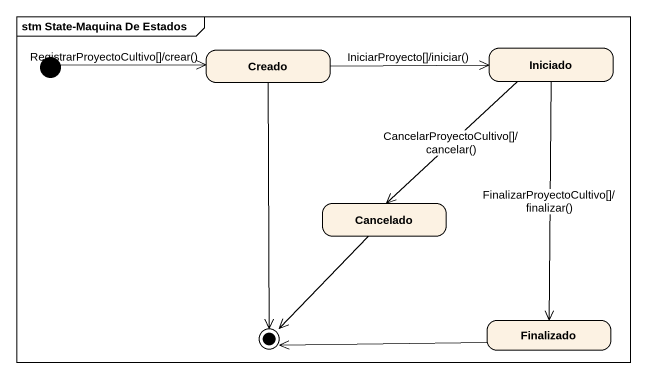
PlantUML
@startuml
mainframe stm State-Maquina De Estados
hide empty description
state Creado
state Iniciado
state Cancelado
state Finalizado
[*] -right-> Creado : RegistrarProyectoCultivo[]/crear()
Creado -right-> Iniciado : IniciarProyecto[]/iniciar()
Iniciado --> Cancelado : CancelarProyectoCultivo[]/cancelar()
Iniciado --> Finalizado : FinalizarProyectoCultivo[]/finalizar()
Creado --> [*]
Cancelado --> [*]
Finalizado -left-> [*]
@enduml
